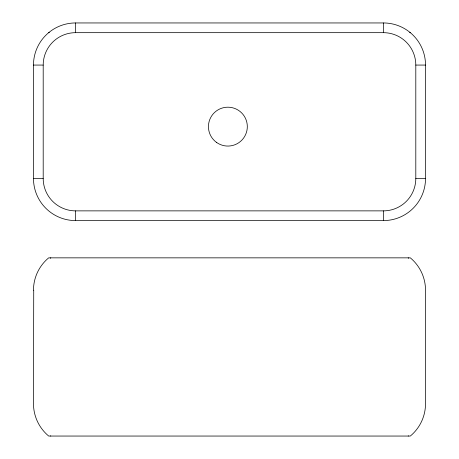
<?xml version="1.0" encoding="UTF-8"?>
<svg xmlns="http://www.w3.org/2000/svg" width="459" height="459" viewBox="0 0 459 459"><rect width="100%" height="100%" fill="white"/><g stroke="black" fill="none" stroke-linecap="round" stroke-linejoin="round"><path stroke-width="0.69" d="M75.597 22.95L383.403 22.95A42.119 42.119 0 0 1 425.522 65.069L425.522 178.471A42.119 42.119 0 0 1 383.403 220.59L75.597 220.59A42.119 42.119 0 0 1 33.478 178.471L33.478 65.069A42.119 42.119 0 0 1 75.597 22.95L75.597 32.669A32.4 32.4 0 0 0 43.198 65.069L33.49 65.069M48.694 32.669L49.331 32.669M75.597 32.669L383.403 32.669A32.4 32.4 0 0 1 415.802 65.069L415.802 178.471A32.4 32.4 0 0 1 383.403 210.87L75.597 210.87A32.4 32.4 0 0 1 43.198 178.471L43.198 65.069M409.669 32.669L410.306 32.669M415.802 65.069L425.51 65.069M33.49 178.471L43.198 178.471M415.802 178.471L425.51 178.471M33.478 290.249A42.119 42.119 0 0 1 48.688 257.849L410.312 257.849A42.119 42.119 0 0 1 425.522 290.249L425.522 403.65A42.119 42.119 0 0 1 410.312 436.05L48.688 436.05A42.119 42.119 0 0 1 33.478 403.65L33.731 290.249M383.403 22.961L383.403 32.669M383.403 210.87L383.403 220.578M75.597 210.87L75.597 220.578M50.777 436.05A40.828 40.828 0 0 1 50.507 435.843M408.493 435.843A40.822 40.822 0 0 1 408.223 436.05M408.223 257.849A40.828 40.828 0 0 1 408.757 258.262M50.243 258.262A40.822 40.822 0 0 1 50.777 257.849M216.688 142.525A19.439 19.439 0 0 0 247.24 128.377A19.439 19.439 0 0 0 219.712 108.99A19.439 19.439 0 0 0 216.688 142.525"/></g></svg>
